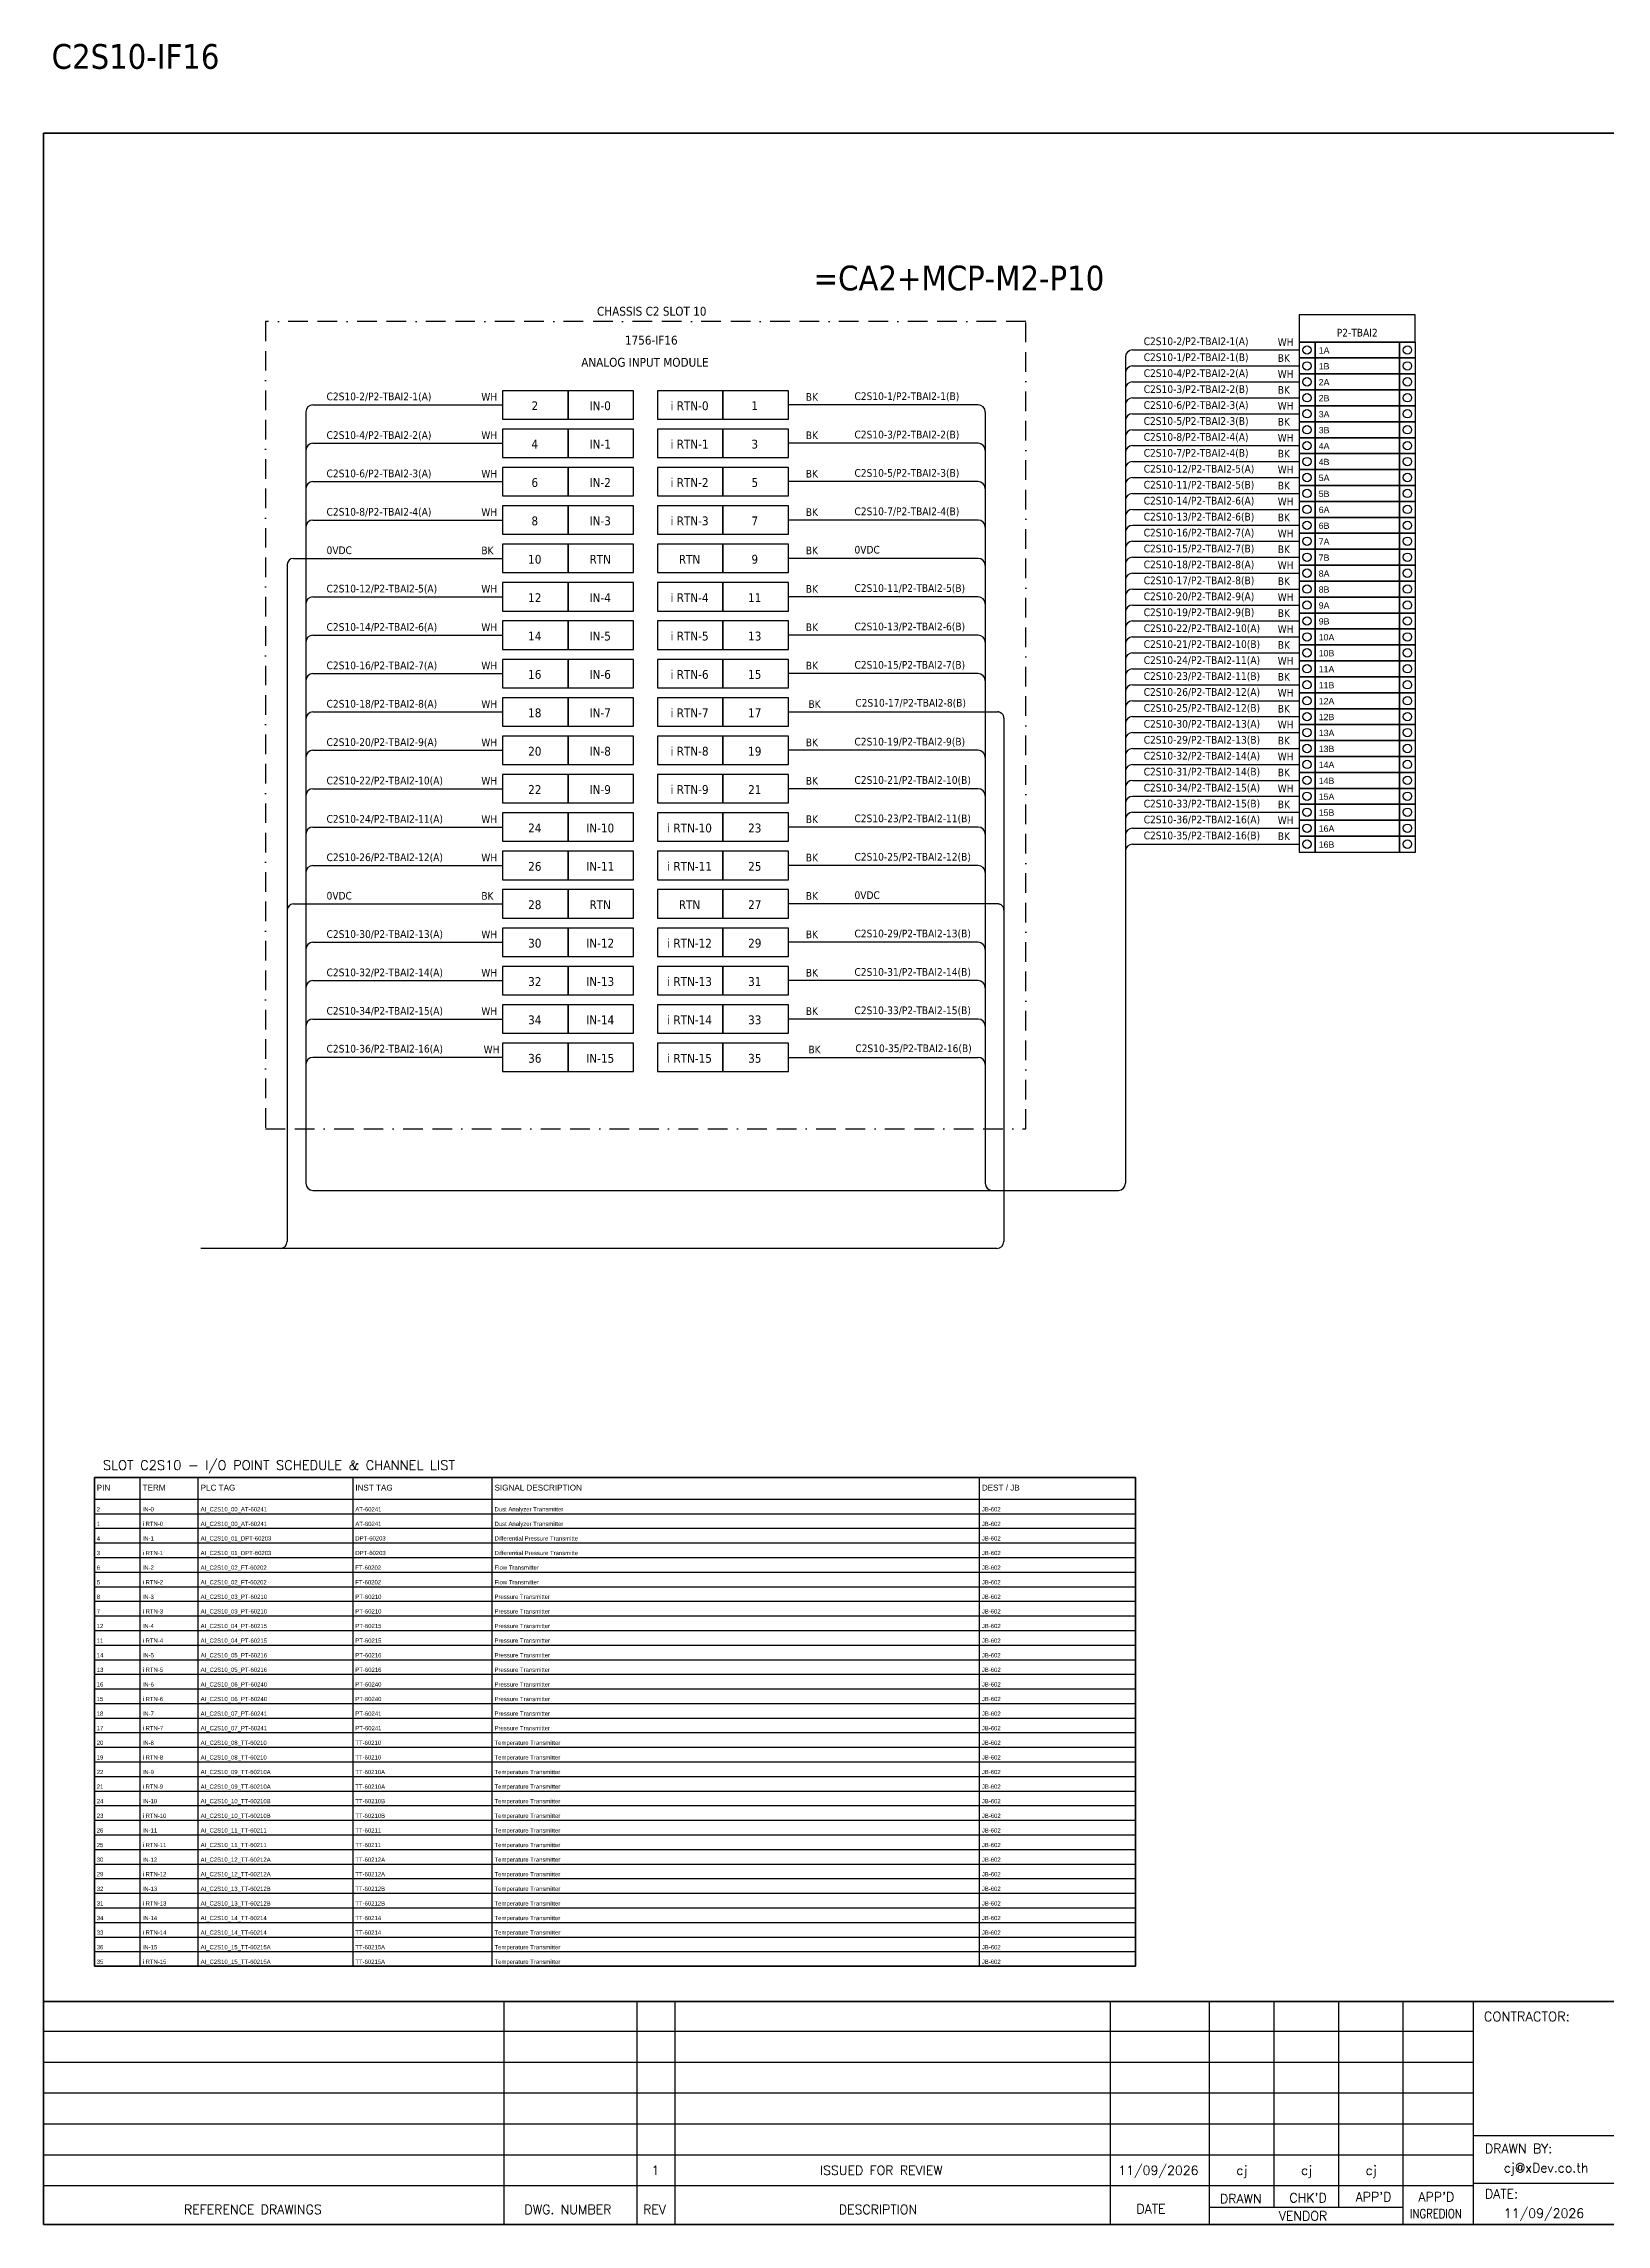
# Model space of a CAD drawing. Header units: millimetres. Extents: x 0 to 54213, y 0 to 2820.
# Drawn here: x 41933 to 43953, y 0 to 2820 of the extents above; entities that cross this region are included whole.
import ezdxf
from ezdxf.enums import TextEntityAlignment as Align

# ---------------------------------------------------------------- set-up
doc = ezdxf.new("R2010")
doc.units = ezdxf.units.MM
doc.linetypes.add('BORDERX2', pattern=[88.9, 25.4, -12.7, 25.4, -12.7, 0, -12.7])
for name, color, linetype in [('GT_1', 9, 'Continuous'), ('HELPPOINT', 7, 'Continuous'), ('MEMBER', 7, 'Continuous'), ('x01001-FrameArea', 2, 'BORDERX2')]:
    doc.layers.add(name, color=color, linetype=linetype)
doc.layers.add('IE-EQUIP', color=253, linetype='Continuous', lineweight=25)
doc.layers.add('IE-WIRE', color=7, linetype='Continuous', lineweight=25)
doc.styles.add('ROMANS', font='romans.shx', dxfattribs={"width": 0.85, "height": 25})
doc.styles.get("Standard").update_dxf_attribs({"font": 'arial.ttf'})
doc.styles.add('Tahoma', font='')
doc.styles.get('Tahoma').set_extended_font_data('Tahoma')

# ---------------------------------------------------------------- blocks, each defined once
blk = doc.blocks.new('xTermSingleLayer9')
at = {"color": 7, "ltscale": 25.4}
for points in [[(0, -537), (537, -537), (537, 0), (0, 0)], [(537, -537), (3378, -537), (3378, 0), (537, 0)], [(3378, -537), (3915, -537), (3915, 0), (3378, 0)]]:
    blk.add_lwpolyline(points, close=True, dxfattribs=at)
for centre in [(268, -268), (3647, -268)]:
    blk.add_circle(centre, 141, dxfattribs=at)
blk.add_attdef('TERMINAL_B', (661, -387), '', height=212)

msp = doc.modelspace()

# ---------------------------------------------------------------- linework, layer by layer
at = {"ltscale": 25.4}
for p, q in [((43340.7, 2403.1), (43556.1, 2403.1)), ((43141.2, 2352.7), (42895.9, 2352.7)), ((43340.7, 2361.9), (43556.1, 2361.9)), ((43340.7, 2320.6), (43556.1, 2320.6)), ((43141.2, 2303.1), (42895.9, 2303.1)), ((43340.7, 2279.4), (43556.1, 2279.4)), ((43141.2, 2253.5), (42895.9, 2253.5)), ((43340.7, 2238.2), (43556.1, 2238.2)), ((43141.2, 2203.8), (42895.9, 2203.8)), ((43340.7, 2197), (43556.1, 2197)), ((42255.9, 2154.2), (42526.4, 2154.2)), ((43141.2, 2154.2), (42895.9, 2154.2)), ((43340.7, 2155.7), (43556.1, 2155.7)), ((43141.2, 2104.6), (42895.9, 2104.6)), ((43340.7, 2114.5), (43556.1, 2114.5)), ((43340.7, 2073.3), (43556.1, 2073.3)), ((43141.2, 2055), (42895.9, 2055)), ((43340.7, 2032.1), (43556.1, 2032.1)), ((43141.2, 2005.3), (42895.9, 2005.3)), ((43340.7, 1990.8), (43556.1, 1990.8)), ((42895.9, 1955.7), (43166.4, 1955.7)), ((43340.7, 1949.6), (43556.1, 1949.6)), ((43141.2, 1906.1), (42895.9, 1906.1)), ((43340.7, 1908.4), (43556.1, 1908.4)), ((43340.7, 1867.2), (43556.1, 1867.2)), ((43141.2, 1856.4), (42895.9, 1856.4)), ((43141.2, 1806.8), (42895.9, 1806.8)), ((43340.7, 1825.9), (43556.1, 1825.9)), ((43340.7, 1784.7), (43556.1, 1784.7)), ((43141.2, 1757.2), (42895.9, 1757.2)), ((42255.9, 1707.5), (42526.4, 1707.5)), ((43166.4, 1707.5), (42895.9, 1707.5)), ((43141.2, 1657.9), (42895.9, 1657.9)), ((43141.2, 1608.3), (42895.9, 1608.3)), ((43141.2, 1558.6), (42895.9, 1558.6)), ((42895.9, 1509), (43141.2, 1509))]:
    msp.add_line(p, q, dxfattribs=at)
at = {"color": 7}
for p, q in [((42058, 333.8), (42058, 965.9)), ((42133, 333.8), (42133, 965.9)), ((42333, 333.8), (42333, 965.9)), ((42513, 333.8), (42513, 965.9)), ((43143, 333.8), (43143, 965.9)), ((41998.7, 937.9), (43344.5, 937.9))]:
    msp.add_line(p, q, dxfattribs=at)
at = {"color": 8}
for p, q in [((41998.7, 919), (43344.5, 919)), ((41998.7, 900.1), (43344.5, 900.1)), ((41998.7, 881.3), (43344.5, 881.3)), ((41998.7, 862.4), (43344.5, 862.4)), ((41998.7, 843.5), (43344.5, 843.5)), ((41998.7, 824.6), (43344.5, 824.6)), ((41998.7, 805.8), (43344.5, 805.8)), ((41998.7, 786.9), (43344.5, 786.9)), ((41998.7, 768), (43344.5, 768)), ((41998.7, 749.1), (43344.5, 749.1)), ((41998.7, 730.2), (43344.5, 730.2)), ((41998.7, 711.4), (43344.5, 711.4)), ((41998.7, 692.5), (43344.5, 692.5)), ((41998.7, 673.6), (43344.5, 673.6)), ((41998.7, 654.7), (43344.5, 654.7)), ((41998.7, 635.9), (43344.5, 635.9)), ((41998.7, 617), (43344.5, 617)), ((41998.7, 598.1), (43344.5, 598.1)), ((41998.7, 579.2), (43344.5, 579.2)), ((41998.7, 560.3), (43344.5, 560.3)), ((41998.7, 541.5), (43344.5, 541.5)), ((41998.7, 522.6), (43344.5, 522.6)), ((41998.7, 503.7), (43344.5, 503.7)), ((41998.7, 484.8), (43344.5, 484.8)), ((41998.7, 465.9), (43344.5, 465.9)), ((41998.7, 447.1), (43344.5, 447.1)), ((41998.7, 428.2), (43344.5, 428.2)), ((41998.7, 409.3), (43344.5, 409.3)), ((41998.7, 390.4), (43344.5, 390.4)), ((41998.7, 371.6), (43344.5, 371.6)), ((41998.7, 352.7), (43344.5, 352.7))]:
    msp.add_line(p, q, dxfattribs=at)
at = {"color": 4, "ltscale": 25.4}
msp.add_lwpolyline([(43556.1, 2434), (43706.4, 2434), (43706.4, 2469.2), (43556.1, 2469.2)], close=True, dxfattribs=at)
msp.add_lwpolyline([(41998.7, 965.9), (43344.5, 965.9), (43344.5, 333.8), (41998.7, 333.8)], close=True)
at = {"color": 7}
msp.add_lwpolyline([(41998.7, 333.8), (43344.5, 333.8), (43344.5, 965.9), (41998.7, 965.9), (41998.7, 333.8)], dxfattribs=at)
at = {"ltscale": 25.4}
for centre, radius, start, end in [((43340.7, 2393.9), 9.14, 90, 180), ((43141.2, 2343.6), 9.17, 0, 90), ((43340.7, 2352.7), 9.14, 90, 180), ((43340.7, 2311.5), 9.14, 90, 180), ((43141.2, 2293.9), 9.17, 0, 90), ((43340.7, 2270.3), 9.14, 90, 180), ((43141.2, 2244.3), 9.17, 0, 90), ((43340.7, 2229), 9.14, 90, 180), ((43141.2, 2194.7), 9.17, 0, 90), ((43340.7, 2187.8), 9.14, 90, 180), ((43141.2, 2145), 9.17, 0, 90), ((43340.7, 2146.6), 9.14, 90, 180), ((43141.2, 2095.4), 9.17, 0, 90), ((43340.7, 2105.4), 9.14, 90, 180), ((43340.7, 2064.2), 9.14, 90, 180), ((43141.2, 2045.8), 9.17, 0, 90), ((43340.7, 2022.9), 9.14, 90, 180), ((43141.2, 1996.1), 9.17, 0, 90), ((43340.7, 1981.7), 9.14, 90, 180), ((43340.7, 1940.5), 9.14, 90, 180), ((43141.2, 1896.9), 9.17, 0, 90), ((43340.7, 1899.3), 9.14, 90, 180), ((43340.7, 1858), 9.14, 90, 180), ((43141.2, 1847.2), 9.17, 0, 90), ((43141.2, 1797.6), 9.17, 0, 90), ((43340.7, 1816.8), 9.14, 90, 180), ((43340.7, 1775.6), 9.14, 90, 180), ((43141.2, 1748), 9.17, 0, 90), ((43141.2, 1648.7), 9.17, 0, 90), ((43141.2, 1599.1), 9.17, 0, 90), ((43141.2, 1549.4), 9.17, 0, 90), ((43141.2, 1499.8), 9.17, 0, 90)]:
    msp.add_arc(centre, radius, start, end, dxfattribs=at)
at = {"layer": 'GT_1', "color": 4}
for p, q in [((42528.4, 0), (42528.4, 288.2)), ((42700.3, 0), (42700.3, 288.2)), ((42749.5, 0), (42749.5, 288.2)), ((43312.1, 0), (43312.1, 288.2)), ((43440.4, 0), (43440.4, 288.2)), ((43524, 21.8), (43524, 288.2)), ((43607.5, 21.8), (43607.5, 288.2)), ((43690.8, 0), (43690.8, 288.2)), ((43781.8, 0), (43781.8, 288.2)), ((43781.8, 249.3), (41933, 249.3)), ((43781.8, 209.5), (41933, 209.5)), ((43781.8, 169.6), (41933, 169.6)), ((43781.8, 129.7), (41933, 129.7)), ((44568.8, 114.3), (43781.8, 114.3)), ((43781.8, 89.7), (41933, 89.7)), ((43781.7, 49.8), (41933, 49.8)), ((44568.8, 52.9), (43781.8, 52.9)), ((43690.8, 21.8), (43440.4, 21.8))]:
    msp.add_line(p, q, dxfattribs=at)
at = {"layer": 'HELPPOINT', "color": 4, "lineweight": 35}
for p, q in [((41933, 0), (41933, 2704.2)), ((41933, 2704.2), (45826.3, 2704.2)), ((41933, 0), (41933, 2704.2)), ((41933, 2704.2), (45826.3, 2704.2)), ((45826.3, 0), (41933, 0)), ((45826.3, 0), (41933, 0))]:
    msp.add_line(p, q, dxfattribs=at)
at = {"layer": 'IE-EQUIP', "linetype": 'Continuous', "ltscale": 25.4}
for points in [[(42526.4, 2334.4), (42611.1, 2334.4), (42611.1, 2371.1), (42526.4, 2371.1)], [(42611.1, 2334.4), (42695.7, 2334.4), (42695.7, 2371.1), (42611.1, 2371.1)], [(42726.6, 2334.4), (42811.2, 2334.4), (42811.2, 2371.1), (42726.6, 2371.1)], [(42811.2, 2334.4), (42895.9, 2334.4), (42895.9, 2371.1), (42811.2, 2371.1)], [(42526.4, 2284.8), (42611.1, 2284.8), (42611.1, 2321.5), (42526.4, 2321.5)], [(42611.1, 2284.8), (42695.7, 2284.8), (42695.7, 2321.5), (42611.1, 2321.5)], [(42726.6, 2284.8), (42811.2, 2284.8), (42811.2, 2321.5), (42726.6, 2321.5)], [(42811.2, 2284.8), (42895.9, 2284.8), (42895.9, 2321.5), (42811.2, 2321.5)], [(42526.4, 2235.1), (42611.1, 2235.1), (42611.1, 2271.8), (42526.4, 2271.8)], [(42611.1, 2235.1), (42695.7, 2235.1), (42695.7, 2271.8), (42611.1, 2271.8)], [(42726.6, 2235.1), (42811.2, 2235.1), (42811.2, 2271.8), (42726.6, 2271.8)], [(42811.2, 2235.1), (42895.9, 2235.1), (42895.9, 2271.8), (42811.2, 2271.8)], [(42526.4, 2185.5), (42611.1, 2185.5), (42611.1, 2222.2), (42526.4, 2222.2)], [(42611.1, 2185.5), (42695.7, 2185.5), (42695.7, 2222.2), (42611.1, 2222.2)], [(42726.6, 2185.5), (42811.2, 2185.5), (42811.2, 2222.2), (42726.6, 2222.2)], [(42811.2, 2185.5), (42895.9, 2185.5), (42895.9, 2222.2), (42811.2, 2222.2)], [(42526.4, 2135.9), (42611.1, 2135.9), (42611.1, 2172.6), (42526.4, 2172.6)], [(42611.1, 2135.9), (42695.7, 2135.9), (42695.7, 2172.6), (42611.1, 2172.6)], [(42726.6, 2135.9), (42811.2, 2135.9), (42811.2, 2172.6), (42726.6, 2172.6)], [(42811.2, 2135.9), (42895.9, 2135.9), (42895.9, 2172.6), (42811.2, 2172.6)], [(42526.4, 2086.2), (42611.1, 2086.2), (42611.1, 2122.9), (42526.4, 2122.9)], [(42611.1, 2086.2), (42695.7, 2086.2), (42695.7, 2122.9), (42611.1, 2122.9)], [(42726.6, 2086.2), (42811.2, 2086.2), (42811.2, 2122.9), (42726.6, 2122.9)], [(42811.2, 2086.2), (42895.9, 2086.2), (42895.9, 2122.9), (42811.2, 2122.9)], [(42526.4, 2036.6), (42611.1, 2036.6), (42611.1, 2073.3), (42526.4, 2073.3)], [(42611.1, 2036.6), (42695.7, 2036.6), (42695.7, 2073.3), (42611.1, 2073.3)], [(42726.6, 2036.6), (42811.2, 2036.6), (42811.2, 2073.3), (42726.6, 2073.3)], [(42811.2, 2036.6), (42895.9, 2036.6), (42895.9, 2073.3), (42811.2, 2073.3)], [(42526.4, 1987), (42611.1, 1987), (42611.1, 2023.7), (42526.4, 2023.7)], [(42611.1, 1987), (42695.7, 1987), (42695.7, 2023.7), (42611.1, 2023.7)], [(42726.6, 1987), (42811.2, 1987), (42811.2, 2023.7), (42726.6, 2023.7)], [(42811.2, 1987), (42895.9, 1987), (42895.9, 2023.7), (42811.2, 2023.7)], [(42526.4, 1937.3), (42611.1, 1937.3), (42611.1, 1974), (42526.4, 1974)], [(42611.1, 1937.3), (42695.7, 1937.3), (42695.7, 1974), (42611.1, 1974)], [(42726.6, 1937.3), (42811.2, 1937.3), (42811.2, 1974), (42726.6, 1974)], [(42811.2, 1937.3), (42895.9, 1937.3), (42895.9, 1974), (42811.2, 1974)], [(42526.4, 1887.7), (42611.1, 1887.7), (42611.1, 1924.4), (42526.4, 1924.4)], [(42611.1, 1887.7), (42695.7, 1887.7), (42695.7, 1924.4), (42611.1, 1924.4)], [(42726.6, 1887.7), (42811.2, 1887.7), (42811.2, 1924.4), (42726.6, 1924.4)], [(42811.2, 1887.7), (42895.9, 1887.7), (42895.9, 1924.4), (42811.2, 1924.4)], [(42526.4, 1838.1), (42611.1, 1838.1), (42611.1, 1874.8), (42526.4, 1874.8)], [(42611.1, 1838.1), (42695.7, 1838.1), (42695.7, 1874.8), (42611.1, 1874.8)], [(42726.6, 1838.1), (42811.2, 1838.1), (42811.2, 1874.8), (42726.6, 1874.8)], [(42811.2, 1838.1), (42895.9, 1838.1), (42895.9, 1874.8), (42811.2, 1874.8)], [(42526.4, 1788.4), (42611.1, 1788.4), (42611.1, 1825.1), (42526.4, 1825.1)], [(42611.1, 1788.4), (42695.7, 1788.4), (42695.7, 1825.1), (42611.1, 1825.1)], [(42726.6, 1788.4), (42811.2, 1788.4), (42811.2, 1825.1), (42726.6, 1825.1)], [(42811.2, 1788.4), (42895.9, 1788.4), (42895.9, 1825.1), (42811.2, 1825.1)], [(42526.4, 1738.8), (42611.1, 1738.8), (42611.1, 1775.5), (42526.4, 1775.5)], [(42611.1, 1738.8), (42695.7, 1738.8), (42695.7, 1775.5), (42611.1, 1775.5)], [(42726.6, 1738.8), (42811.2, 1738.8), (42811.2, 1775.5), (42726.6, 1775.5)], [(42811.2, 1738.8), (42895.9, 1738.8), (42895.9, 1775.5), (42811.2, 1775.5)], [(42526.4, 1689.2), (42611.1, 1689.2), (42611.1, 1725.9), (42526.4, 1725.9)], [(42611.1, 1689.2), (42695.7, 1689.2), (42695.7, 1725.9), (42611.1, 1725.9)], [(42726.6, 1689.2), (42811.2, 1689.2), (42811.2, 1725.9), (42726.6, 1725.9)], [(42811.2, 1689.2), (42895.9, 1689.2), (42895.9, 1725.9), (42811.2, 1725.9)], [(42526.4, 1639.5), (42611.1, 1639.5), (42611.1, 1676.2), (42526.4, 1676.2)], [(42611.1, 1639.5), (42695.7, 1639.5), (42695.7, 1676.2), (42611.1, 1676.2)], [(42726.6, 1639.5), (42811.2, 1639.5), (42811.2, 1676.2), (42726.6, 1676.2)], [(42811.2, 1639.5), (42895.9, 1639.5), (42895.9, 1676.2), (42811.2, 1676.2)], [(42526.4, 1589.9), (42611.1, 1589.9), (42611.1, 1626.6), (42526.4, 1626.6)], [(42611.1, 1589.9), (42695.7, 1589.9), (42695.7, 1626.6), (42611.1, 1626.6)], [(42726.6, 1589.9), (42811.2, 1589.9), (42811.2, 1626.6), (42726.6, 1626.6)], [(42811.2, 1589.9), (42895.9, 1589.9), (42895.9, 1626.6), (42811.2, 1626.6)], [(42526.4, 1540.3), (42611.1, 1540.3), (42611.1, 1577), (42526.4, 1577)], [(42611.1, 1540.3), (42695.7, 1540.3), (42695.7, 1577), (42611.1, 1577)], [(42726.6, 1540.3), (42811.2, 1540.3), (42811.2, 1577), (42726.6, 1577)], [(42811.2, 1540.3), (42895.9, 1540.3), (42895.9, 1577), (42811.2, 1577)], [(42526.4, 1490.6), (42611.1, 1490.6), (42611.1, 1527.3), (42526.4, 1527.3)], [(42611.1, 1490.6), (42695.7, 1490.6), (42695.7, 1527.3), (42611.1, 1527.3)], [(42726.6, 1490.6), (42811.2, 1490.6), (42811.2, 1527.3), (42726.6, 1527.3)], [(42811.2, 1490.6), (42895.9, 1490.6), (42895.9, 1527.3), (42811.2, 1527.3)]]:
    msp.add_lwpolyline(points, close=True, dxfattribs=at)
at = {"layer": 'IE-WIRE', "color": 4, "ltscale": 25.4}
for p, q in [((43331.6, 2414.6), (43331.6, 1346.2)), ((43340.7, 2423.7), (43556.1, 2423.7)), ((43340.7, 2382.5), (43556.1, 2382.5)), ((42272, 2343.6), (42272, 1346.2)), ((42281.2, 2352.7), (42526.4, 2352.7)), ((43150.3, 2343.6), (43150.3, 1346.2)), ((43340.7, 2341.2), (43556.1, 2341.2)), ((42281.2, 2303.1), (42526.4, 2303.1)), ((43340.7, 2300), (43556.1, 2300)), ((43340.7, 2258.8), (43556.1, 2258.8)), ((42281.2, 2253.5), (42526.4, 2253.5)), ((42281.2, 2203.8), (42526.4, 2203.8)), ((43340.7, 2217.6), (43556.1, 2217.6)), ((43340.7, 2176.3), (43556.1, 2176.3)), ((43340.7, 2135.1), (43556.1, 2135.1)), ((42281.2, 2104.6), (42526.4, 2104.6)), ((43340.7, 2093.9), (43556.1, 2093.9)), ((42281.2, 2055), (42526.4, 2055)), ((43340.7, 2052.7), (43556.1, 2052.7)), ((42281.2, 2005.3), (42526.4, 2005.3)), ((43340.7, 2011.5), (43556.1, 2011.5)), ((42281.2, 1955.7), (42526.4, 1955.7)), ((43340.7, 1970.2), (43556.1, 1970.2)), ((43340.7, 1929), (43556.1, 1929)), ((42281.2, 1906.1), (42526.4, 1906.1)), ((43340.7, 1887.8), (43556.1, 1887.8)), ((42281.2, 1856.4), (42526.4, 1856.4)), ((43340.7, 1846.6), (43556.1, 1846.6)), ((42281.2, 1806.8), (42526.4, 1806.8)), ((43340.7, 1805.3), (43556.1, 1805.3)), ((42281.2, 1757.2), (42526.4, 1757.2)), ((42281.2, 1657.9), (42526.4, 1657.9)), ((42281.2, 1608.3), (42526.4, 1608.3)), ((42281.2, 1558.6), (42526.4, 1558.6)), ((42526.4, 1509), (42281.2, 1509))]:
    msp.add_line(p, q, dxfattribs=at)
at = {"layer": 'IE-WIRE', "color": 7, "ltscale": 25.4}
for p, q in [((42247.9, 2146.2), (42247.9, 1270.9)), ((43174.4, 1947.7), (43174.4, 1270.9)), ((43165.5, 1262), (42136.4, 1262))]:
    msp.add_line(p, q, dxfattribs=at)
at = {"layer": 'IE-WIRE', "color": 4}
msp.add_line((42281.1, 1337), (43322.5, 1337), dxfattribs=at)
at = {"layer": 'IE-WIRE', "color": 4, "ltscale": 25.4}
for centre, radius in [((43340.7, 2414.6), 9.14), ((43340.7, 2373.3), 9.14), ((42281.2, 2343.6), 9.17), ((43340.7, 2332.1), 9.14), ((42281.2, 2293.9), 9.17), ((43340.7, 2290.9), 9.14), ((43340.7, 2249.7), 9.14), ((42281.2, 2244.3), 9.17), ((42281.2, 2194.7), 9.17), ((43340.7, 2208.4), 9.14), ((43340.7, 2167.2), 9.14), ((43340.7, 2126), 9.14), ((42281.2, 2095.4), 9.17), ((43340.7, 2084.8), 9.14), ((42281.2, 2045.8), 9.17), ((43340.7, 2043.5), 9.14), ((42281.2, 1996.1), 9.17), ((43340.7, 2002.3), 9.14), ((42281.2, 1946.5), 9.17), ((43340.7, 1961.1), 9.14), ((43340.7, 1919.9), 9.14), ((42281.2, 1896.9), 9.17), ((43340.7, 1878.6), 9.14), ((42281.2, 1847.2), 9.17), ((43340.7, 1837.4), 9.14), ((42281.2, 1797.6), 9.17), ((43340.7, 1796.2), 9.14), ((42281.2, 1748), 9.17), ((42281.2, 1648.7), 9.17), ((42281.2, 1599.1), 9.17), ((42281.2, 1549.4), 9.17), ((42281.2, 1499.8), 9.17)]:
    msp.add_arc(centre, radius, 90, 180, dxfattribs=at)
at = {"layer": 'IE-WIRE', "ltscale": 25.4}
for centre in [(42255.9, 2146.2), (42255.9, 1699.5)]:
    msp.add_arc(centre, 8, 90, 180, dxfattribs=at)
at = {"layer": 'IE-WIRE', "color": 4}
for centre, start, end in [((42281.1, 1346.2), 180, 270), ((43159.5, 1346.2), 180, 270), ((43322.5, 1346.2), 270, 0)]:
    msp.add_arc(centre, 9.14, start, end, dxfattribs=at)
at = {"layer": 'IE-WIRE', "color": 7, "ltscale": 25.4}
for centre in [(42238.9, 1270.9), (43165.5, 1270.9), (43165.5, 1270.9)]:
    msp.add_arc(centre, 8.96, 270, 0, dxfattribs=at)
at = {"layer": 'MEMBER', "color": 4, "lineweight": 35}
msp.add_line((41933, 288.2), (45826.3, 288.2), dxfattribs=at)
msp.add_line((41933, 288.2), (45826.3, 288.2), dxfattribs=at)
at = {"layer": 'x01001-FrameArea'}
msp.add_lwpolyline([(42219.7, 1416.6), (43202.7, 1416.6), (43202.7, 2460.5), (42219.7, 2460.5)], close=True, dxfattribs=at)
at = {"layer": 'x01001-FrameArea', "ltscale": 25.4}
for centre in [(43166.4, 1947.7), (43166.4, 1699.5)]:
    msp.add_arc(centre, 8, 360, 90, dxfattribs=at)

# ---------------------------------------------------------------- block references
at = {"xscale": 0.0384, "yscale": 0.0384, "zscale": 0.0384}
for p, values in [((43556.1, 2434), {'TERMINAL_B': '1A'}), ((43556.1, 2413.4), {'TERMINAL_B': '1B'}), ((43556.1, 2392.8), {'TERMINAL_B': '2A'}), ((43556.1, 2372.2), {'TERMINAL_B': '2B'}), ((43556.1, 2351.5), {'TERMINAL_B': '3A'}), ((43556.1, 2330.9), {'TERMINAL_B': '3B'}), ((43556.1, 2310.3), {'TERMINAL_B': '4A'}), ((43556.1, 2289.7), {'TERMINAL_B': '4B'}), ((43556.1, 2269.1), {'TERMINAL_B': '5A'}), ((43556.1, 2248.5), {'TERMINAL_B': '5B'}), ((43556.1, 2227.9), {'TERMINAL_B': '6A'}), ((43556.1, 2207.3), {'TERMINAL_B': '6B'}), ((43556.1, 2186.7), {'TERMINAL_B': '7A'}), ((43556.1, 2166), {'TERMINAL_B': '7B'}), ((43556.1, 2145.4), {'TERMINAL_B': '8A'}), ((43556.1, 2124.8), {'TERMINAL_B': '8B'}), ((43556.1, 2104.2), {'TERMINAL_B': '9A'}), ((43556.1, 2083.6), {'TERMINAL_B': '9B'}), ((43556.1, 2063), {'TERMINAL_B': '10A'}), ((43556.1, 2042.4), {'TERMINAL_B': '10B'}), ((43556.1, 2021.8), {'TERMINAL_B': '11A'}), ((43556.1, 2001.1), {'TERMINAL_B': '11B'}), ((43556.1, 1980.5), {'TERMINAL_B': '12A'}), ((43556.1, 1959.9), {'TERMINAL_B': '12B'}), ((43556.1, 1939.3), {'TERMINAL_B': '13A'}), ((43556.1, 1918.7), {'TERMINAL_B': '13B'}), ((43556.1, 1898.1), {'TERMINAL_B': '14A'}), ((43556.1, 1877.5), {'TERMINAL_B': '14B'}), ((43556.1, 1856.9), {'TERMINAL_B': '15A'}), ((43556.1, 1836.3), {'TERMINAL_B': '15B'}), ((43556.1, 1815.6), {'TERMINAL_B': '16A'}), ((43556.1, 1795), {'TERMINAL_B': '16B'})]:
    msp.add_blockref('xTermSingleLayer9', p, dxfattribs=at).add_auto_attribs(values)

# ---------------------------------------------------------------- texts
at = {"color": 2, "style": 'Tahoma'}
msp.add_text('C2S10-IF16', height=32, dxfattribs=at).set_placement((41943.4, 2787.3))
for s, height, p in [('=CA2+MCP-M2-P10', 32, (43116.4, 2516.8)), ('CHASSIS C2 SLOT 10', 11.441, (42719.2, 2473.8)), ('1756-IF16', 11.44, (42718.6, 2436.4)), ('ANALOG INPUT MODULE', 11.441, (42710.4, 2407.8)), ('2', 11.4, (42568, 2351.6)), ('IN-0', 11.44, (42652.6, 2351.6)), ('i RTN-0', 11.44, (42768.1, 2351.6)), ('1', 11.4, (42852.4, 2351.6)), ('4', 11.4, (42568, 2302)), ('IN-1', 11.44, (42652.6, 2302)), ('i RTN-1', 11.44, (42768.1, 2302)), ('3', 11.4, (42852.4, 2302)), ('6', 11.4, (42568, 2252.3)), ('IN-2', 11.44, (42652.6, 2252.3)), ('i RTN-2', 11.44, (42768.1, 2252.3)), ('5', 11.4, (42852.4, 2252.3)), ('8', 11.4, (42568, 2202.7)), ('IN-3', 11.44, (42652.6, 2202.7)), ('i RTN-3', 11.44, (42768.1, 2202.7)), ('7', 11.4, (42852.4, 2202.7)), ('10', 11.44, (42568, 2153.1)), ('RTN', 11.44, (42652.6, 2153.1)), ('RTN', 11.44, (42768.1, 2153.1)), ('9', 11.4, (42852.4, 2153.1)), ('12', 11.44, (42568, 2103.4)), ('IN-4', 11.44, (42652.6, 2103.4)), ('i RTN-4', 11.44, (42768.1, 2103.4)), ('11', 11.44, (42852.4, 2103.4)), ('14', 11.44, (42568, 2053.8)), ('IN-5', 11.44, (42652.6, 2053.8)), ('i RTN-5', 11.44, (42768.1, 2053.8)), ('13', 11.44, (42852.4, 2053.8)), ('16', 11.44, (42568, 2004.2)), ('IN-6', 11.44, (42652.6, 2004.2)), ('i RTN-6', 11.44, (42768.1, 2004.2)), ('15', 11.44, (42852.4, 2004.2)), ('18', 11.44, (42568, 1954.5)), ('IN-7', 11.44, (42652.6, 1954.5)), ('i RTN-7', 11.44, (42768.1, 1954.5)), ('17', 11.44, (42852.4, 1954.5)), ('20', 11.44, (42568, 1904.9)), ('IN-8', 11.44, (42652.6, 1904.9)), ('i RTN-8', 11.44, (42768.1, 1904.9)), ('19', 11.44, (42852.4, 1904.9)), ('22', 11.44, (42568, 1855.3)), ('IN-9', 11.44, (42652.6, 1855.3)), ('i RTN-9', 11.44, (42768.1, 1855.3)), ('21', 11.44, (42852.4, 1855.3)), ('24', 11.44, (42568, 1805.6)), ('IN-10', 11.44, (42652.6, 1805.6)), ('i RTN-10', 11.44, (42768.1, 1805.6)), ('23', 11.44, (42852.4, 1805.6)), ('26', 11.44, (42568, 1756)), ('IN-11', 11.44, (42652.6, 1756)), ('i RTN-11', 11.44, (42768.1, 1756)), ('25', 11.44, (42852.4, 1756)), ('28', 11.44, (42568, 1706.4)), ('RTN', 11.44, (42652.6, 1706.4)), ('RTN', 11.44, (42768.1, 1706.4)), ('27', 11.44, (42852.4, 1706.4)), ('30', 11.44, (42568, 1656.7)), ('IN-12', 11.44, (42652.6, 1656.7)), ('i RTN-12', 11.44, (42768.1, 1656.7)), ('29', 11.44, (42852.4, 1656.7)), ('32', 11.44, (42568, 1607.1)), ('IN-13', 11.44, (42652.6, 1607.1)), ('i RTN-13', 11.44, (42768.1, 1607.1)), ('31', 11.44, (42852.4, 1607.1)), ('34', 11.44, (42568, 1557.5)), ('IN-14', 11.44, (42652.6, 1557.5)), ('i RTN-14', 11.44, (42768.1, 1557.5)), ('33', 11.44, (42852.4, 1557.5)), ('36', 11.44, (42568, 1507.8)), ('IN-15', 11.44, (42652.6, 1507.8)), ('i RTN-15', 11.44, (42768.1, 1507.8)), ('35', 11.44, (42852.4, 1507.8))]:
    msp.add_text(s, height=height, dxfattribs=at).set_placement(p, align=Align.MIDDLE_CENTER)
at = {"color": 4, "style": 'Tahoma'}
for s, height, p in [('C2S10-2/P2-TBAI2-1(A)', 9.949, (43355.2, 2430)), ('WH', 9.95, (43528.5, 2428.9)), ('C2S10-4/P2-TBAI2-2(A)', 9.949, (43355.2, 2388.8)), ('WH', 9.95, (43528.5, 2387.7)), ('C2S10-2/P2-TBAI2-1(A)', 9.949, (42298.8, 2358.7)), ('WH', 9.95, (42498.9, 2358)), ('C2S10-6/P2-TBAI2-3(A)', 9.949, (43355.2, 2347.5)), ('WH', 9.95, (43528.5, 2346.5)), ('C2S10-4/P2-TBAI2-2(A)', 9.949, (42298.8, 2308.7)), ('WH', 9.95, (42498.9, 2308.4)), ('C2S10-8/P2-TBAI2-4(A)', 9.949, (43355.2, 2306.3)), ('WH', 9.95, (43528.5, 2305.3)), ('C2S10-6/P2-TBAI2-3(A)', 9.949, (42298.8, 2259.1)), ('WH', 9.95, (42498.9, 2258.7)), ('C2S10-12/P2-TBAI2-5(A)', 9.949, (43355.2, 2265.1)), ('WH', 9.95, (43528.5, 2264.1)), ('C2S10-14/P2-TBAI2-6(A)', 9.949, (43355.2, 2223.9)), ('WH', 9.95, (43528.5, 2222.8)), ('C2S10-8/P2-TBAI2-4(A)', 9.949, (42298.8, 2209.5)), ('WH', 9.95, (42498.9, 2209.1)), ('C2S10-16/P2-TBAI2-7(A)', 9.949, (43355.2, 2182.6)), ('WH', 9.95, (43528.5, 2181.6)), ('C2S10-18/P2-TBAI2-8(A)', 9.949, (43355.2, 2141.4)), ('WH', 9.95, (43528.5, 2140.4)), ('C2S10-12/P2-TBAI2-5(A)', 9.949, (42298.8, 2110.2)), ('WH', 9.95, (42498.9, 2109.8)), ('C2S10-20/P2-TBAI2-9(A)', 9.949, (43355.2, 2100.2)), ('WH', 9.95, (43528.5, 2099.2)), ('C2S10-14/P2-TBAI2-6(A)', 9.949, (42298.8, 2060.6)), ('WH', 9.95, (42498.9, 2060.2)), ('C2S10-22/P2-TBAI2-10(A)', 9.949, (43355.2, 2059)), ('WH', 9.95, (43528.5, 2057.9)), ('C2S10-16/P2-TBAI2-7(A)', 9.949, (42298.8, 2010.9)), ('WH', 9.95, (42498.9, 2010.6)), ('C2S10-24/P2-TBAI2-11(A)', 9.949, (43355.2, 2017.7)), ('WH', 9.95, (43528.5, 2016.7)), ('C2S10-26/P2-TBAI2-12(A)', 9.949, (43355.2, 1976.5)), ('WH', 9.95, (43528.5, 1975.5)), ('C2S10-18/P2-TBAI2-8(A)', 9.949, (42298.8, 1961.3)), ('WH', 9.95, (42498.9, 1960.9)), ('C2S10-20/P2-TBAI2-9(A)', 9.949, (42298.8, 1911.7)), ('WH', 9.95, (42498.9, 1911.3)), ('C2S10-30/P2-TBAI2-13(A)', 9.949, (43355.2, 1935.3)), ('WH', 9.95, (43528.5, 1934.3)), ('C2S10-32/P2-TBAI2-14(A)', 9.949, (43355.2, 1894.1)), ('WH', 9.95, (43528.5, 1893)), ('C2S10-22/P2-TBAI2-10(A)', 9.949, (42298.8, 1862)), ('WH', 9.95, (42498.9, 1861.7)), ('C2S10-34/P2-TBAI2-15(A)', 9.949, (43355.2, 1852.8)), ('WH', 9.95, (43528.5, 1851.8)), ('C2S10-24/P2-TBAI2-11(A)', 9.949, (42298.8, 1812.4)), ('WH', 9.95, (42498.9, 1812)), ('C2S10-36/P2-TBAI2-16(A)', 9.949, (43355.2, 1811.6)), ('WH', 9.95, (43528.5, 1810.6)), ('C2S10-26/P2-TBAI2-12(A)', 9.949, (42298.8, 1762.8)), ('WH', 9.95, (42498.9, 1762.4)), ('C2S10-30/P2-TBAI2-13(A)', 9.949, (42298.8, 1663.5)), ('WH', 9.95, (42498.9, 1663.1)), ('C2S10-32/P2-TBAI2-14(A)', 9.949, (42298.8, 1613.9)), ('WH', 9.95, (42498.9, 1613.5)), ('C2S10-34/P2-TBAI2-15(A)', 9.949, (42298.8, 1564.2)), ('WH', 9.95, (42498.9, 1563.9)), ('C2S10-36/P2-TBAI2-16(A)', 9.949, (42298.8, 1515.3)), ('WH', 9.95, (42501.9, 1514.2))]:
    msp.add_text(s, height=height, dxfattribs=at).set_placement(p)
msp.add_text('P2-TBAI2', height=9.95, dxfattribs=at).set_placement((43631.3, 2446.1), align=Align.MIDDLE_CENTER)
at = {"style": 'Tahoma'}
for s, height, p in [('C2S10-1/P2-TBAI2-1(B)', 9.949, (43355.2, 2409.4)), ('BK', 9.95, (43528.5, 2408.3)), ('C2S10-1/P2-TBAI2-1(B)', 9.949, (42981.3, 2359)), ('C2S10-3/P2-TBAI2-2(B)', 9.949, (43355.2, 2368.1)), ('BK', 9.95, (43528.5, 2367.1)), ('BK', 9.95, (42918.4, 2358)), ('BK', 9.95, (42918.4, 2308.4)), ('C2S10-3/P2-TBAI2-2(B)', 9.949, (42981.3, 2309.4)), ('C2S10-5/P2-TBAI2-3(B)', 9.949, (43355.2, 2326.9)), ('BK', 9.95, (43528.5, 2325.9)), ('C2S10-7/P2-TBAI2-4(B)', 9.949, (43355.2, 2285.7)), ('BK', 9.95, (43528.5, 2284.7)), ('BK', 9.95, (42918.4, 2258.7)), ('C2S10-5/P2-TBAI2-3(B)', 9.949, (42981.3, 2259.8)), ('C2S10-11/P2-TBAI2-5(B)', 9.949, (43355.2, 2244.5)), ('BK', 9.95, (43528.5, 2243.4)), ('BK', 9.95, (42918.4, 2209.1)), ('C2S10-7/P2-TBAI2-4(B)', 9.949, (42981.3, 2210.1)), ('C2S10-13/P2-TBAI2-6(B)', 9.949, (43355.2, 2203.2)), ('BK', 9.95, (43528.5, 2202.2)), ('C2S10-15/P2-TBAI2-7(B)', 9.949, (43355.2, 2162)), ('0VDC', 9.95, (42298.8, 2159.8)), ('BK', 9.95, (42498.9, 2159.5)), ('BK', 9.95, (42918.4, 2159.5)), ('0VDC', 9.95, (42981.3, 2160.5)), ('BK', 9.95, (43528.5, 2161)), ('BK', 9.95, (42918.4, 2109.8)), ('C2S10-11/P2-TBAI2-5(B)', 9.949, (42981.3, 2110.9)), ('C2S10-17/P2-TBAI2-8(B)', 9.949, (43355.2, 2120.8)), ('BK', 9.95, (43528.5, 2119.8)), ('C2S10-19/P2-TBAI2-9(B)', 9.949, (43355.2, 2079.6)), ('BK', 9.95, (43528.5, 2078.5)), ('BK', 9.95, (42918.4, 2060.2)), ('C2S10-13/P2-TBAI2-6(B)', 9.949, (42981.3, 2061.2)), ('C2S10-21/P2-TBAI2-10(B)', 9.949, (43355.2, 2038.4)), ('BK', 9.95, (43528.5, 2037.3)), ('BK', 9.95, (42918.4, 2010.6)), ('C2S10-15/P2-TBAI2-7(B)', 9.949, (42981.3, 2011.6)), ('C2S10-23/P2-TBAI2-11(B)', 9.949, (43355.2, 1997.1)), ('BK', 9.95, (43528.5, 1996.1)), ('BK', 9.95, (42921.8, 1960.9)), ('C2S10-17/P2-TBAI2-8(B)', 9.949, (42982.4, 1962.5)), ('C2S10-25/P2-TBAI2-12(B)', 9.949, (43355.2, 1955.9)), ('BK', 9.95, (43528.5, 1954.9)), ('BK', 9.95, (42918.4, 1911.3)), ('C2S10-19/P2-TBAI2-9(B)', 9.949, (42981.3, 1912.3)), ('C2S10-29/P2-TBAI2-13(B)', 9.949, (43355.2, 1914.7)), ('BK', 9.95, (43528.5, 1913.6)), ('BK', 9.95, (42918.4, 1861.7)), ('C2S10-21/P2-TBAI2-10(B)', 9.949, (42981.3, 1862.7)), ('C2S10-31/P2-TBAI2-14(B)', 9.949, (43355.2, 1873.5)), ('BK', 9.95, (43528.5, 1872.4)), ('C2S10-33/P2-TBAI2-15(B)', 9.949, (43355.2, 1832.2)), ('BK', 9.95, (43528.5, 1831.2)), ('BK', 9.95, (42918.4, 1812)), ('C2S10-23/P2-TBAI2-11(B)', 9.949, (42981.3, 1813.1)), ('C2S10-35/P2-TBAI2-16(B)', 9.949, (43355.2, 1791)), ('BK', 9.95, (43528.5, 1790)), ('BK', 9.95, (42918.4, 1762.4)), ('C2S10-25/P2-TBAI2-12(B)', 9.949, (42981.3, 1763.4)), ('0VDC', 9.95, (42298.8, 1713.1)), ('BK', 9.95, (42498.9, 1712.8)), ('BK', 9.95, (42918.4, 1712.8)), ('0VDC', 9.95, (42981.3, 1713.8)), ('BK', 9.95, (42918.4, 1663.1)), ('C2S10-29/P2-TBAI2-13(B)', 9.949, (42981.3, 1664.2)), ('BK', 9.95, (42918.4, 1613.5)), ('C2S10-31/P2-TBAI2-14(B)', 9.949, (42981.3, 1614.5)), ('BK', 9.95, (42918.4, 1563.9)), ('C2S10-33/P2-TBAI2-15(B)', 9.949, (42981.3, 1564.9)), ('BK', 9.95, (42921.8, 1514.2)), ('C2S10-35/P2-TBAI2-16(B)', 9.949, (42982.4, 1515.8))]:
    msp.add_text(s, height=height, dxfattribs=at).set_placement(p)
at = {"color": 3}
for s, p in [('PIN', (42001.7, 948.9)), ('TERM', (42061, 948.9)), ('PLC TAG', (42136, 948.9)), ('INST TAG', (42336, 948.9)), ('SIGNAL DESCRIPTION', (42516, 948.9)), ('DEST / JB', (43146, 948.9))]:
    msp.add_text(s, height=7.5, dxfattribs=at).set_placement(p)
at = {"color": 7}
for s, p in [('2', (42001.7, 922)), ('1', (42001.7, 903.1)), ('i RTN-0', (42061, 903.1)), ('IN-0', (42061, 922)), ('AI_C2S10_00_AT-60241', (42136, 922)), ('AI_C2S10_00_AT-60241', (42136, 903.1)), ('AT-60241', (42336, 922)), ('AT-60241', (42336, 903.1)), ('Dust Analyzer Transmitter', (42516, 922)), ('Dust Analyzer Transmitter', (42516, 903.1)), ('JB-602', (43146, 922)), ('JB-602', (43146, 903.1)), ('4', (42001.7, 884.3)), ('IN-1', (42061, 884.3)), ('AI_C2S10_01_DPT-60203', (42136, 884.3)), ('DPT-60203', (42336, 884.3)), ('Differential Pressure Transmitte', (42516, 884.3)), ('JB-602', (43146, 884.3)), ('3', (42001.7, 865.4)), ('6', (42001.7, 846.5)), ('i RTN-1', (42061, 865.4)), ('IN-2', (42061, 846.5)), ('AI_C2S10_01_DPT-60203', (42136, 865.4)), ('AI_C2S10_02_FT-60202', (42136, 846.5)), ('DPT-60203', (42336, 865.4)), ('FT-60202', (42336, 846.5)), ('Differential Pressure Transmitte', (42516, 865.4)), ('Flow Transmitter', (42516, 846.5)), ('JB-602', (43146, 865.4)), ('JB-602', (43146, 846.5)), ('5', (42001.7, 827.6)), ('i RTN-2', (42061, 827.6)), ('AI_C2S10_02_FT-60202', (42136, 827.6)), ('FT-60202', (42336, 827.6)), ('Flow Transmitter', (42516, 827.6)), ('JB-602', (43146, 827.6)), ('8', (42001.7, 808.8)), ('7', (42001.7, 789.9)), ('i RTN-3', (42061, 789.9)), ('IN-3', (42061, 808.8)), ('AI_C2S10_03_PT-60210', (42136, 808.8)), ('AI_C2S10_03_PT-60210', (42136, 789.9)), ('PT-60210', (42336, 808.8)), ('PT-60210', (42336, 789.9)), ('Pressure Transmitter', (42516, 808.8)), ('Pressure Transmitter', (42516, 789.9)), ('JB-602', (43146, 808.8)), ('JB-602', (43146, 789.9)), ('12', (42001.7, 771)), ('IN-4', (42061, 771)), ('AI_C2S10_04_PT-60215', (42136, 771)), ('PT-60215', (42336, 771)), ('Pressure Transmitter', (42516, 771)), ('JB-602', (43146, 771)), ('11', (42001.7, 752.1)), ('14', (42001.7, 733.2)), ('i RTN-4', (42061, 752.1)), ('IN-5', (42061, 733.2)), ('AI_C2S10_04_PT-60215', (42136, 752.1)), ('AI_C2S10_05_PT-60216', (42136, 733.2)), ('PT-60215', (42336, 752.1)), ('PT-60216', (42336, 733.2)), ('Pressure Transmitter', (42516, 752.1)), ('Pressure Transmitter', (42516, 733.2)), ('JB-602', (43146, 752.1)), ('JB-602', (43146, 733.2)), ('13', (42001.7, 714.4)), ('i RTN-5', (42061, 714.4)), ('AI_C2S10_05_PT-60216', (42136, 714.4)), ('PT-60216', (42336, 714.4)), ('Pressure Transmitter', (42516, 714.4)), ('JB-602', (43146, 714.4)), ('16', (42001.7, 695.5)), ('15', (42001.7, 676.6)), ('i RTN-6', (42061, 676.6)), ('IN-6', (42061, 695.5)), ('AI_C2S10_06_PT-60240', (42136, 695.5)), ('AI_C2S10_06_PT-60240', (42136, 676.6)), ('PT-60240', (42336, 695.5)), ('PT-60240', (42336, 676.6)), ('Pressure Transmitter', (42516, 695.5)), ('Pressure Transmitter', (42516, 676.6)), ('JB-602', (43146, 695.5)), ('JB-602', (43146, 676.6)), ('18', (42001.7, 657.7)), ('IN-7', (42061, 657.7)), ('AI_C2S10_07_PT-60241', (42136, 657.7)), ('PT-60241', (42336, 657.7)), ('Pressure Transmitter', (42516, 657.7)), ('JB-602', (43146, 657.7)), ('20', (42001.7, 620)), ('17', (42001.7, 638.9)), ('i RTN-7', (42061, 638.9)), ('IN-8', (42061, 620)), ('AI_C2S10_07_PT-60241', (42136, 638.9)), ('AI_C2S10_08_TT-60210', (42136, 620)), ('TT-60210', (42336, 620)), ('PT-60241', (42336, 638.9)), ('Temperature Transmitter', (42516, 620)), ('Pressure Transmitter', (42516, 638.9)), ('JB-602', (43146, 638.9)), ('JB-602', (43146, 620)), ('19', (42001.7, 601.1)), ('i RTN-8', (42061, 601.1)), ('AI_C2S10_08_TT-60210', (42136, 601.1)), ('TT-60210', (42336, 601.1)), ('Temperature Transmitter', (42516, 601.1)), ('JB-602', (43146, 601.1)), ('22', (42001.7, 582.2)), ('21', (42001.7, 563.3)), ('i RTN-9', (42061, 563.3)), ('IN-9', (42061, 582.2)), ('AI_C2S10_09_TT-60210A', (42136, 582.2)), ('AI_C2S10_09_TT-60210A', (42136, 563.3)), ('TT-60210A', (42336, 582.2)), ('TT-60210A', (42336, 563.3)), ('Temperature Transmitter', (42516, 582.2)), ('Temperature Transmitter', (42516, 563.3)), ('JB-602', (43146, 582.2)), ('JB-602', (43146, 563.3)), ('24', (42001.7, 544.5)), ('IN-10', (42061, 544.5)), ('AI_C2S10_10_TT-60210B', (42136, 544.5)), ('TT-60210B', (42336, 544.5)), ('Temperature Transmitter', (42516, 544.5)), ('JB-602', (43146, 544.5)), ('23', (42001.7, 525.6)), ('26', (42001.7, 506.7)), ('i RTN-10', (42061, 525.6)), ('IN-11', (42061, 506.7)), ('AI_C2S10_10_TT-60210B', (42136, 525.6)), ('AI_C2S10_11_TT-60211', (42136, 506.7)), ('TT-60210B', (42336, 525.6)), ('TT-60211', (42336, 506.7)), ('Temperature Transmitter', (42516, 525.6)), ('Temperature Transmitter', (42516, 506.7)), ('JB-602', (43146, 525.6)), ('JB-602', (43146, 506.7)), ('25', (42001.7, 487.8)), ('i RTN-11', (42061, 487.8)), ('AI_C2S10_11_TT-60211', (42136, 487.8)), ('TT-60211', (42336, 487.8)), ('Temperature Transmitter', (42516, 487.8)), ('JB-602', (43146, 487.8)), ('30', (42001.7, 468.9)), ('29', (42001.7, 450.1)), ('i RTN-12', (42061, 450.1)), ('IN-12', (42061, 468.9)), ('AI_C2S10_12_TT-60212A', (42136, 468.9)), ('AI_C2S10_12_TT-60212A', (42136, 450.1)), ('TT-60212A', (42336, 468.9)), ('TT-60212A', (42336, 450.1)), ('Temperature Transmitter', (42516, 468.9)), ('Temperature Transmitter', (42516, 450.1)), ('JB-602', (43146, 468.9)), ('JB-602', (43146, 450.1)), ('32', (42001.7, 431.2)), ('IN-13', (42061, 431.2)), ('AI_C2S10_13_TT-60212B', (42136, 431.2)), ('TT-60212B', (42336, 431.2)), ('Temperature Transmitter', (42516, 431.2)), ('JB-602', (43146, 431.2)), ('31', (42001.7, 412.3)), ('34', (42001.7, 393.4)), ('i RTN-13', (42061, 412.3)), ('IN-14', (42061, 393.4)), ('AI_C2S10_13_TT-60212B', (42136, 412.3)), ('AI_C2S10_14_TT-60214', (42136, 393.4)), ('TT-60212B', (42336, 412.3)), ('TT-60214', (42336, 393.4)), ('Temperature Transmitter', (42516, 412.3)), ('Temperature Transmitter', (42516, 393.4)), ('JB-602', (43146, 412.3)), ('JB-602', (43146, 393.4)), ('33', (42001.7, 374.6)), ('i RTN-14', (42061, 374.6)), ('AI_C2S10_14_TT-60214', (42136, 374.6)), ('TT-60214', (42336, 374.6)), ('Temperature Transmitter', (42516, 374.6)), ('JB-602', (43146, 374.6)), ('36', (42001.7, 355.7)), ('35', (42001.7, 336.8)), ('i RTN-15', (42061, 336.8)), ('IN-15', (42061, 355.7)), ('AI_C2S10_15_TT-60215A', (42136, 355.7)), ('AI_C2S10_15_TT-60215A', (42136, 336.8)), ('TT-60215A', (42336, 355.7)), ('TT-60215A', (42336, 336.8)), ('Temperature Transmitter', (42516, 355.7)), ('Temperature Transmitter', (42516, 336.8)), ('JB-602', (43146, 355.7)), ('JB-602', (43146, 336.8))]:
    msp.add_text(s, height=5.5, dxfattribs=at).set_placement(p)
at = {"layer": 'MEMBER', "color": 4, "ltscale": 0.8, "style": 'ROMANS'}
for s, height, p in [('SLOT C2S10 - I/O POINT SCHEDULE & CHANNEL LIST', 12.35, (42009.6, 975.6)), ('CONTRACTOR:', 12.35, (43794.9, 262.7)), ('DRAWN BY:', 11.88, (43796.4, 92.1)), ('cj@xDev.co.th', 11.875, (43820.8, 67.2)), ('DRAWN', 11.88, (43453.8, 27.3)), ("CHK'D", 11.88, (43543.6, 28.5)), ("APP'D", 11.88, (43629.2, 29.7)), ("APP'D", 11.88, (43710.4, 29.7)), ('DATE:', 11.88, (43796.4, 33.6)), ('REFERENCE DRAWINGS', 11.875, (42114.4, 13.4)), ('DWG. NUMBER', 11.875, (42554.6, 13.4)), ('REV', 11.88, (42708.1, 13.4)), ('DESCRIPTION', 11.875, (42961, 13.4)), ('DATE', 11.88, (43345.8, 14.2)), ('VENDOR', 11.88, (43529.9, 5.1)), ('11/09/2026', 11.88, (43820.8, 8.5))]:
    msp.add_text(s, height=height, dxfattribs=at).set_placement(p)
for s, height, p in [('1', 11.9, (42723.9, 69.9)), ('ISSUED FOR REVIEW', 11.875, (43016, 69.9)), ('11/09/2026', 11.88, (43374.2, 69.9)), ('cj', 11.88, (43482.1, 69.9)), ('cj', 11.88, (43565.7, 69.9)), ('cj', 11.88, (43649.2, 69.9))]:
    msp.add_text(s, height=height, dxfattribs=at).set_placement(p, align=Align.MIDDLE_CENTER)
at = {"layer": 'MEMBER', "color": 4, "ltscale": 0.8, "style": 'ROMANS', "width": 0.8}
msp.add_text('INGREDION', height=11.88, dxfattribs=at).set_placement((43699.6, 8))

doc.saveas('drawing.dxf')
